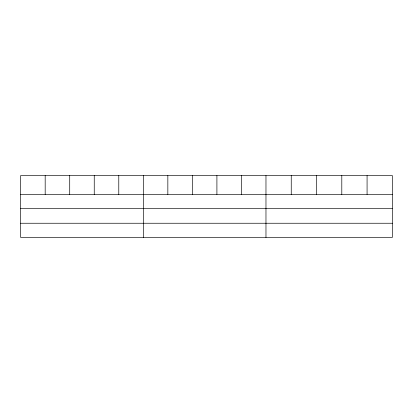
<?xml version="1.0" encoding="UTF-8"?>
<svg xmlns="http://www.w3.org/2000/svg" width="413" height="413" viewBox="0 0 413 413"><rect width="100%" height="100%" fill="white"/><g stroke="black" fill="none" stroke-linecap="round" stroke-linejoin="round"><path stroke-width="0.62" d="M392.35 208.637L392.35 175.571L20.65 175.571L20.65 237.429L392.35 237.429L392.35 208.637L20.65 208.637M20.65 194.456L392.35 194.456M20.65 223.247L392.35 223.247M367.074 175.571L367.074 194.456M341.799 175.571L341.799 194.456M316.523 175.571L316.523 194.456M291.248 175.571L291.248 194.456M265.972 175.571L265.972 237.429M241.44 175.571L241.44 194.456M216.908 175.571L216.908 194.456M192.375 175.571L192.375 194.456M167.843 175.571L167.843 194.456M143.311 175.571L143.311 237.429M118.779 175.571L118.779 194.456M94.247 175.571L94.247 194.456M69.714 175.571L69.714 194.456M45.182 175.571L45.182 194.456"/></g></svg>
